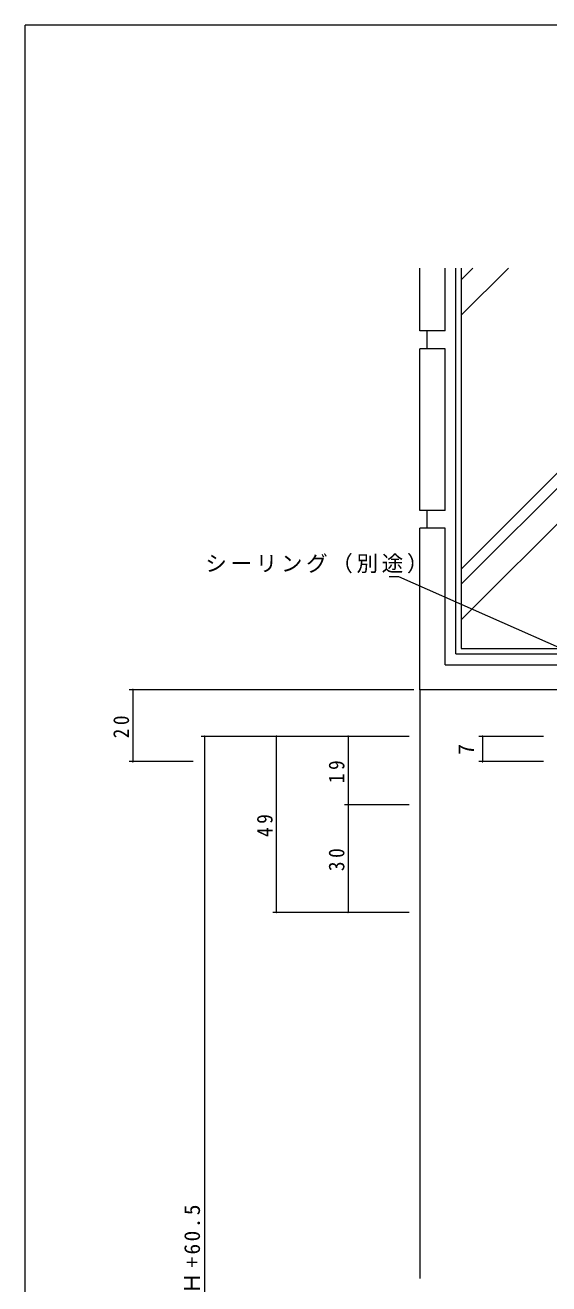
# Model space of a CAD drawing. Units: millimetres, scale not verified. Extents: x -567 to 567, y -403 to 403.
# Drawn here: x -562.7 to -416.8, y 48.3 to 399 of the extents above; entities that cross this region are included whole.
import ezdxf
from ezdxf.enums import TextEntityAlignment as Align

# ---------------------------------------------------------------- set-up
doc = ezdxf.new("R2010")
doc.units = ezdxf.units.MM
doc.header["$LTSCALE"] = 2
for name, color, linetype, lineweight in [('0-1_YKK_ZWAK', 7, 'Continuous', 18), ('0-5_YSS_K', 3, 'Continuous', 18), ('0-7_YKK_D', 6, 'Continuous', 18)]:
    doc.layers.add(name, color=color, linetype=linetype, lineweight=lineweight)
doc.styles.add('ＭＳ ゴシック', font='')
doc.styles.get('ＭＳ ゴシック').set_extended_font_data('MS Gothic')

msp = doc.modelspace()

# ---------------------------------------------------------------- linework, layer by layer
at = {"layer": '0-1_YKK_ZWAK'}
for p in [(-562.726, -351), (537.274, 399)]:
    msp.add_line(p, (-562.726, 399), dxfattribs=at)
at = {"layer": '0-5_YSS_K'}
for p, q in [((-452.726, 313.818), (-452.726, 331.327)), ((-445.726, 313.818), (-445.726, 331.327)), ((-442.728, 223.818), (-442.728, 331.327)), ((-343.233, 331.327), (-441.228, 233.332)), ((-428.086, 331.327), (-441.228, 318.185)), ((-353.133, 331.327), (-441.228, 243.232)), ((-437.986, 331.327), (-441.228, 328.085)), ((-357.375, 331.327), (-441.228, 247.475)), ((-441.228, 331.327), (-441.228, 225.318)), ((-445.726, 313.818), (-452.726, 313.818)), ((-450.726, 308.818), (-450.726, 313.818)), ((-445.726, 308.818), (-452.726, 308.818)), ((-452.726, 263.818), (-452.726, 308.818)), ((-445.726, 263.818), (-445.726, 308.818)), ((-445.726, 263.818), (-452.726, 263.818)), ((-450.726, 258.818), (-450.726, 263.818)), ((-452.726, 213.818), (-452.726, 258.818)), ((-445.726, 258.818), (-452.726, 258.818)), ((-445.726, 220.818), (-445.726, 258.818)), ((-441.228, 225.318), (-408.899, 225.318)), ((-442.728, 223.818), (-407.728, 223.818)), ((-445.726, 220.818), (-407.726, 220.818)), ((-452.726, 213.818), (-452.726, 49.816))]:
    msp.add_line(p, q, dxfattribs=at)
msp.add_lwpolyline([(-407.726, 220.818), (-407.726, 213.818), (-452.726, 213.818)], dxfattribs=at)
at = {"layer": '0-7_YKK_D'}
for p, q in [((-458.63, 245.255), (-461.33, 245.255)), ((-398.211, 218.576), (-458.63, 245.255)), ((-454.434, 213.816), (-533.726, 213.816)), ((-532.726, 213.816), (-532.726, 193.817)), ((-455.726, 200.816), (-513.726, 200.816)), ((-512.726, 200.816), (-512.726, -159.687)), ((-455.726, 200.816), (-493.726, 200.816)), ((-492.726, 151.816), (-492.726, 200.816)), ((-455.726, 200.816), (-473.726, 200.816)), ((-472.726, 200.816), (-472.726, 181.816)), ((-418.328, 200.816), (-436.328, 200.816)), ((-435.328, 200.816), (-435.328, 193.816)), ((-515.915, 193.817), (-533.726, 193.817)), ((-418.328, 193.816), (-436.328, 193.816)), ((-455.726, 181.816), (-473.726, 181.816)), ((-455.726, 181.816), (-473.726, 181.816)), ((-472.726, 181.816), (-472.726, 151.816)), ((-455.726, 151.816), (-493.726, 151.816)), ((-455.726, 151.816), (-473.726, 151.816))]:
    msp.add_line(p, q, dxfattribs=at)
for centre, start, end in [((-532.726, 213.816), 90, 270), ((-532.726, 213.816), 270, 90), ((-512.726, 200.816), 90, 270), ((-512.726, 200.816), 270, 90), ((-492.726, 200.816), 90, 270), ((-492.726, 200.816), 270, 90), ((-472.726, 200.816), 90, 270), ((-472.726, 200.816), 270, 90), ((-435.328, 200.816), 90, 270), ((-435.328, 200.816), 270, 90), ((-532.726, 193.817), 90, 270), ((-532.726, 193.817), 270, 90), ((-435.328, 193.816), 90, 270), ((-435.328, 193.816), 270, 90), ((-472.726, 181.816), 90, 270), ((-472.726, 181.816), 90, 270), ((-472.726, 181.816), 270, 90), ((-472.726, 181.816), 270, 90), ((-492.726, 151.816), 90, 270), ((-492.726, 151.816), 270, 90), ((-472.726, 151.816), 90, 270), ((-472.726, 151.816), 270, 90)]:
    msp.add_arc(centre, 0.106, start, end, dxfattribs=at)

# ---------------------------------------------------------------- texts
at = {"layer": '0-7_YKK_D', "color": 7, "style": 'ＭＳ ゴシック'}
msp.add_text('7', height=4.399, rotation=90, dxfattribs=at).set_placement((-436.328, 195.716), align=Align.BOTTOM_LEFT)
at = {"layer": '0-7_YKK_D', "color": 7, "insert": (-512.53, 246.255), "char_height": 4.399, "attachment_point": 7, "style": 'ＭＳ ゴシック'}
msp.add_mtext('\\T1.17;シーリング（別途）', dxfattribs=at)
at = {"layer": '0-7_YKK_D', "color": 7, "char_height": 4.399, "attachment_point": 7, "rotation": 90, "style": 'ＭＳ ゴシック'}
for s, insert in [('\\T1.37;\\W0.9;20', (-533.726, 200.296)), ('\\T1.37;\\W0.9;19', (-473.726, 187.796)), ('\\T1.37;\\W0.9;49', (-493.726, 172.796)), ('\\T1.37;\\W0.9;30', (-473.726, 163.296)), ('\\T1.22;網戸出来高：ＭＨ=Ｈ+60.5', (-513.526, -16.716))]:
    msp.add_mtext(s, dxfattribs=dict(at, insert=insert))

doc.saveas('drawing.dxf')
